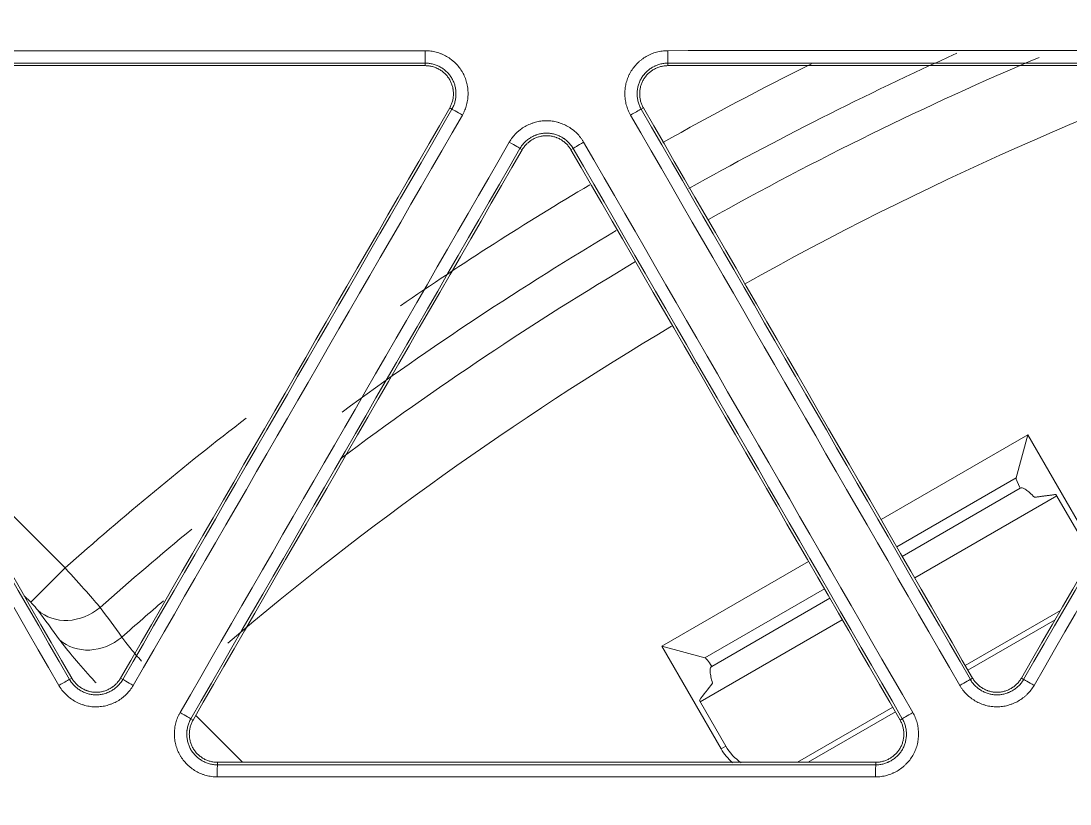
# Model space of a CAD drawing. Header units: inches. Extents: x 405346 to 489838, y -25612 to 14934.
# Drawn here: x 467153.85 to 467194.61, y 4412.36 to 4442.77 of the extents above; entities that cross this region are included whole.
import ezdxf

# ---------------------------------------------------------------- set-up
doc = ezdxf.new("R2010")
doc.units = ezdxf.units.IN
doc.header["$LTSCALE"] = 200
doc.header["$MEASUREMENT"] = 0
doc.layers.add('SS-EQ', color=2, linetype='Continuous', lineweight=20)

# ---------------------------------------------------------------- blocks, each defined once
blk = doc.blocks.new('4way무풍')
at = {"layer": 'SS-EQ'}
for p, q in [((-74.705, 119.607), (-74.704, 119.706)), ((-65.282, 119.706), (-65.283, 119.607)), ((-73.67, 117.915), (-73.757, 117.965)), ((-66.23, 117.965), (-66.317, 117.915)), ((-70.941, 116.34), (-71.027, 116.389)), ((-68.959, 116.389), (-69.046, 116.34)), ((-88.7, 100.098), (-93.934, 105.333)), ((-51.299, 105.266), (-56.999, 101.976)), ((-51.299, 105.266), (-51.748, 103.592)), ((-48.996, 101.278), (-51.299, 105.266)), ((-56.386, 100.914), (-51.748, 103.592)), ((-51.59, 103.194), (-56.174, 100.548)), ((-51.56, 103.204), (-51.59, 103.194)), ((-55.691, 99.711), (-50.171, 102.898)), ((-49.176, 101.174), (-50.202, 102.951)), ((-59.814, 100.35), (-65.514, 97.059)), ((-88.7, 100.098), (-90.035, 98.763)), ((-63.839, 96.611), (-59.201, 99.288)), ((-90.286, 99.014), (-90.035, 98.763)), ((-58.99, 98.922), (-63.574, 96.275)), ((-53.729, 96.312), (-50.028, 98.448)), ((-64.027, 94.898), (-58.506, 98.085)), ((-53.625, 96.132), (-50.235, 98.089)), ((-63.839, 96.611), (-65.514, 97.059)), ((-65.514, 97.059), (-63.211, 93.071)), ((-63.574, 96.275), (-63.598, 96.255)), ((-88.526, 95.767), (-88.44, 95.817)), ((-86.544, 95.817), (-86.457, 95.767)), ((-53.529, 95.767), (-53.443, 95.817)), ((-51.547, 95.817), (-51.461, 95.767)), ((-64.057, 94.951), (-63.032, 93.174)), ((-60.245, 92.55), (-56.544, 94.686)), ((-83.815, 94.241), (-83.729, 94.191)), ((-81.807, 92.549), (-83.626, 94.368)), ((-59.831, 92.55), (-56.441, 94.507)), ((-56.258, 94.191), (-56.172, 94.241)), ((-63.032, 93.174), (-63.211, 93.071)), ((-82.781, 92.55), (-82.781, 92.449)), ((-57.206, 92.449), (-57.206, 92.55))]:
    blk.add_line(p, q, dxfattribs=at)
for centre, radius, start, end in [((0, 0), 127.397, 108.60999, 119.28053), ((0, 0), 131.692, 114.23514, 119.3064), ((0, 0), 130.269, 112.98185, 119.27666), ((0, 0), 133.744, 116.51103, 119.31496), ((0, 0), 133.744, 120.71692, 124.45549), ((0, 0), 131.692, 120.72567, 126.28502), ((0, 0), 130.269, 120.7136, 126.77989), ((0, 0), 127.397, 120.75198, 130.29038), ((0, 0), 133.744, 127.62981, 131.54493), ((0, 0), 131.692, 129.50431, 131.54321), ((0, 0), 130.269, 130.65789, 131.59968), ((-61.356, 94.142), 2.142, 210, 228.7397), ((-61.356, 94.142), 1.934, 210, 236.2814)]:
    blk.add_arc(centre, radius, start, end, dxfattribs=at)
for centre, major_axis, ratio, start_param, end_param in [((-74.704, 120.18), (0, 0.474), 0.008619, 1.550638, 3.106668), ((-65.282, 120.18), (0, 0.474), 0.007398, 1.550027, 3.106645), ((-73.26, 117.678), (0.41, -0.237), 0.012793, 1.588108, 3.106683), ((-66.727, 117.678), (0.41, 0.237), 0.021319, 0.034915, 1.567417), ((-71.438, 116.626), (-0.41, 0.237), 0.012796, 3.176502, 4.7295), ((-68.549, 116.626), (0.41, 0.237), 0.021182, 1.567846, 3.106678), ((-51.27, 102.778), (-0.474, 0.821), 0.087489, 0.087266, 0.988573), ((-88.425, 99.794), (1.527, 1.123), 0.865122, 3.316248, 4.791302), ((-87.578, 98.643), (1.527, 1.123), 0.865103, 3.316237, 4.792142), ((-63.373, 95.789), (-0.474, 0.821), 0.087489, 5.294612, 6.195919), ((-88.936, 95.53), (0.41, 0.237), 0.018651, 0.034913, 1.574542), ((-86.047, 95.53), (0.41, -0.237), 0.006512, 1.588503, 3.106685), ((40.417, 23.33), (115.734, 66.806), 0.93705, 1.985951, 1.992333), ((-53.939, 95.53), (0.41, 0.237), 0.017707, 0.034912, 1.568822), ((-51.051, 95.53), (-0.41, 0.237), 0.010868, 4.726433, 6.248277), ((-84.225, 94.478), (-0.41, 0.237), 0.006571, 3.1765, 4.729863), ((-55.762, 94.477), (-0.41, -0.237), 0.017615, 4.710822, 6.248273), ((-82.781, 91.976), (0, 0.474), 0.011778, 0.034909, 1.556725), ((-57.206, 91.976), (0, 0.474), 0.007769, 0.034908, 1.555309)]:
    blk.add_ellipse(centre, major_axis=major_axis, ratio=ratio, start_param=start_param, end_param=end_param, dxfattribs=at)
for points, knots in [([(-346.359, 0), (-346.359, 27.812), (-346.359, 55.623), (-346.359, 97.341), (-346.359, 111.247), (-346.359, 139.059), (-346.359, 152.964), (-346.359, 180.776), (-346.359, 194.682), (-346.359, 222.494), (-346.359, 236.4), (-346.358, 257.259), (-346.358, 264.212), (-346.359, 272.903), (-346.359, 274.641), (-346.359, 277.248), (-346.359, 278.117), (-346.358, 279.856), (-346.358, 280.725), (-346.358, 282.028), (-346.358, 282.463), (-346.358, 283.332), (-346.359, 283.767), (-346.359, 284.419), (-346.359, 284.636), (-346.359, 285.07), (-346.358, 285.288), (-346.355, 285.722), (-346.353, 285.939), (-346.345, 286.374), (-346.34, 286.591), (-346.322, 287.243), (-346.305, 287.677), (-346.262, 288.546), (-346.235, 288.98), (-346.174, 289.848), (-346.138, 290.283), (-346.078, 290.934), (-346.057, 291.151), (-346.012, 291.584), (-345.894, 292.666), (-345.748, 293.74), (-345.479, 295.449), (-345.327, 296.299), (-344.817, 298.834), (-344.407, 300.504), (-343.687, 302.982), (-343.172, 304.624), (-342.294, 307.059), (-341.638, 308.662), (-341.119, 309.858), (-340.941, 310.255), (-340.713, 310.75), (-340.668, 310.849), (-340.576, 311.047), (-340.437, 311.342), (-339.919, 312.422), (-339.029, 314.158), (-338.177, 315.659), (-336.854, 317.88), (-335.912, 319.32), (-334.41, 321.417), (-333.378, 322.795), (-331.741, 324.8), (-330.589, 326.095), (-329.702, 327.05), (-329.403, 327.366), (-329.023, 327.757), (-328.947, 327.835), (-328.795, 327.991), (-328.566, 328.224), (-327.719, 329.07), (-326.303, 330.411), (-324.35, 332.11), (-322.332, 333.721), (-320.944, 334.737), (-319.535, 335.723), (-318.819, 336.202), (-317.367, 337.129), (-315.893, 338.027), (-314.376, 338.866), (-313.222, 339.472), (-312.835, 339.671), (-312.249, 339.962), (-312.054, 340.059), (-311.662, 340.249), (-309.896, 341.094), (-308.103, 341.848), (-305.68, 342.749), (-304.055, 343.315), (-302.408, 343.812), (-299.923, 344.505), (-298.245, 344.898), (-295.697, 345.381), (-294.842, 345.525), (-293.766, 345.682), (-293.551, 345.712), (-293.119, 345.77), (-292.903, 345.798), (-292.254, 345.879), (-291.821, 345.928), (-290.523, 346.062), (-289.657, 346.132), (-288.357, 346.21), (-287.924, 346.231), (-287.057, 346.265), (-286.624, 346.277), (-285.974, 346.288), (-285.757, 346.29), (-285.323, 346.293), (-285.107, 346.293), (-284.673, 346.294), (-284.456, 346.293), (-284.023, 346.293), (-283.806, 346.293), (-283.155, 346.292), (-282.722, 346.292), (-281.855, 346.292), (-281.421, 346.292), (-280.12, 346.293), (-279.253, 346.293), (-277.519, 346.294), (-276.652, 346.294), (-274.05, 346.294), (-272.316, 346.294), (-267.113, 346.293), (-263.645, 346.293), (-256.707, 346.293), (-253.239, 346.293), (-242.833, 346.293), (-235.896, 346.294), (-222.022, 346.294), (-215.084, 346.294), (-194.273, 346.294), (-180.398, 346.294), (-152.65, 346.294), (-138.775, 346.294), (-111.027, 346.294), (-97.152, 346.294), (-69.403, 346.294), (-55.529, 346.294), (-34.718, 346.294), (-27.78, 346.294), (-13.906, 346.294), (-6.969, 346.294), (-0.032, 346.294)], [0, 0, 0, 0, 0.125, 0.125, 0.1875, 0.1875, 0.25, 0.25, 0.3125, 0.3125, 0.375, 0.375, 0.40625, 0.40625, 0.414063, 0.414063, 0.417969, 0.417969, 0.421875, 0.421875, 0.423828, 0.423828, 0.425781, 0.425781, 0.426758, 0.426758, 0.427734, 0.427734, 0.428711, 0.428711, 0.429688, 0.429688, 0.431641, 0.431641, 0.433594, 0.433594, 0.435547, 0.435547, 0.436523, 0.436523, 0.4375, 0.441406, 0.441406, 0.445313, 0.445313, 0.453125, 0.453125, 0.457031, 0.460938, 0.464844, 0.464844, 0.466797, 0.466797, 0.467285, 0.467285, 0.467773, 0.46875, 0.472656, 0.476563, 0.476563, 0.484375, 0.484375, 0.488281, 0.492188, 0.496094, 0.496094, 0.498047, 0.498047, 0.498535, 0.498535, 0.499023, 0.5, 0.503906, 0.507813, 0.511719, 0.515625, 0.515625, 0.519531, 0.519531, 0.523438, 0.527344, 0.527344, 0.529297, 0.529297, 0.530273, 0.530273, 0.53125, 0.539063, 0.539063, 0.542969, 0.546875, 0.546875, 0.554688, 0.554688, 0.558594, 0.558594, 0.55957, 0.55957, 0.560547, 0.560547, 0.5625, 0.5625, 0.566406, 0.566406, 0.568359, 0.568359, 0.570313, 0.570313, 0.571289, 0.571289, 0.572266, 0.572266, 0.573242, 0.573242, 0.574219, 0.574219, 0.576172, 0.576172, 0.578125, 0.578125, 0.582031, 0.582031, 0.585938, 0.585938, 0.59375, 0.59375, 0.609375, 0.609375, 0.625, 0.625, 0.65625, 0.65625, 0.6875, 0.6875, 0.75, 0.75, 0.8125, 0.8125, 0.875, 0.875, 0.9375, 0.9375, 0.96875, 0.96875, 1, 1, 1, 1]), ([(-0.032, 345.099), (-6.961, 345.099), (-13.891, 345.099), (-27.749, 345.099), (-34.679, 345.098), (-55.467, 345.098), (-69.326, 345.098), (-97.044, 345.097), (-110.903, 345.097), (-138.621, 345.096), (-152.479, 345.095), (-180.197, 345.093), (-194.056, 345.092), (-214.845, 345.089), (-221.774, 345.088), (-235.633, 345.086), (-242.562, 345.085), (-256.421, 345.082), (-263.351, 345.08), (-272.012, 345.079), (-273.745, 345.079), (-276.343, 345.078), (-277.21, 345.078), (-278.942, 345.077), (-279.808, 345.077), (-281.107, 345.076), (-281.54, 345.076), (-282.407, 345.076), (-282.84, 345.076), (-283.706, 345.075), (-284.139, 345.075), (-284.789, 345.074), (-285.005, 345.073), (-285.438, 345.071), (-285.655, 345.069), (-286.304, 345.059), (-286.737, 345.048), (-287.602, 345.017), (-288.034, 344.996), (-289.33, 344.921), (-290.194, 344.852), (-291.488, 344.721), (-291.92, 344.673), (-292.566, 344.593), (-292.782, 344.565), (-293.212, 344.507), (-294.286, 344.357), (-295.351, 344.179), (-297.891, 343.698), (-299.563, 343.307), (-302.038, 342.614), (-303.678, 342.117), (-305.297, 341.55), (-307.709, 340.648), (-309.296, 339.975), (-311.056, 339.137), (-311.349, 338.996), (-311.641, 338.852), (-311.836, 338.756), (-311.933, 338.707), (-312.418, 338.463), (-312.803, 338.264), (-313.95, 337.656), (-314.704, 337.235), (-316.19, 336.364), (-316.921, 335.913), (-318.363, 334.982), (-319.073, 334.501), (-320.472, 333.511), (-321.848, 332.49), (-323.849, 330.871), (-325.784, 329.163), (-327.03, 327.964), (-327.795, 327.195), (-327.947, 327.04), (-328.25, 326.729), (-328.401, 326.572), (-328.849, 326.101), (-329.144, 325.784), (-330.019, 324.826), (-331.153, 323.527), (-332.763, 321.515), (-333.776, 320.132), (-334.759, 318.728), (-335.235, 318.015), (-336.157, 316.57), (-336.603, 315.837), (-337.465, 314.349), (-338.296, 312.841), (-339.065, 311.29), (-339.481, 310.406), (-339.527, 310.307), (-339.618, 310.11), (-339.754, 309.814), (-340.065, 309.122), (-340.322, 308.526), (-340.821, 307.33), (-341.451, 305.726), (-342.288, 303.29), (-342.776, 301.647), (-343.454, 299.168), (-343.836, 297.496), (-344.302, 294.959), (-344.439, 294.108), (-344.619, 292.825), (-344.701, 292.181), (-344.786, 291.427), (-344.82, 291.103), (-344.842, 290.887), (-344.852, 290.779), (-344.946, 289.806), (-345.01, 288.941), (-345.078, 287.644), (-345.096, 287.211), (-345.116, 286.563), (-345.122, 286.346), (-345.13, 285.914), (-345.133, 285.698), (-345.138, 285.265), (-345.139, 285.049), (-345.14, 284.616), (-345.14, 284.4), (-345.141, 283.751), (-345.141, 283.319), (-345.141, 282.67), (-345.141, 282.453), (-345.141, 282.021), (-345.141, 281.805), (-345.142, 281.156), (-345.142, 280.723), (-345.142, 279.426), (-345.143, 278.561), (-345.144, 276.83), (-345.144, 275.965), (-345.145, 273.37), (-345.145, 271.64), (-345.146, 262.989), (-345.147, 256.068), (-345.152, 235.306), (-345.154, 221.464), (-345.157, 193.781), (-345.158, 179.94), (-345.16, 152.257), (-345.161, 138.415), (-345.162, 110.732), (-345.163, 69.207), (-345.164, 27.683), (-345.164, 0)], [0, 0, 0, 0, 0.03125, 0.03125, 0.0625, 0.0625, 0.125, 0.125, 0.1875, 0.1875, 0.25, 0.25, 0.3125, 0.3125, 0.34375, 0.34375, 0.375, 0.375, 0.40625, 0.40625, 0.414063, 0.414063, 0.417969, 0.417969, 0.421875, 0.421875, 0.423828, 0.423828, 0.425781, 0.425781, 0.427734, 0.427734, 0.428711, 0.428711, 0.429688, 0.429688, 0.431641, 0.431641, 0.433594, 0.433594, 0.4375, 0.4375, 0.439453, 0.439453, 0.44043, 0.44043, 0.441406, 0.445313, 0.445313, 0.453125, 0.453125, 0.457031, 0.460938, 0.460938, 0.46875, 0.46875, 0.469727, 0.470215, 0.470215, 0.470703, 0.470703, 0.472656, 0.472656, 0.476563, 0.476563, 0.480469, 0.480469, 0.484375, 0.484375, 0.488281, 0.492188, 0.496094, 0.5, 0.5, 0.500977, 0.500977, 0.501953, 0.501953, 0.503906, 0.503906, 0.507813, 0.511719, 0.515625, 0.515625, 0.519531, 0.519531, 0.523438, 0.523438, 0.527344, 0.53125, 0.53125, 0.531738, 0.531738, 0.532227, 0.533203, 0.535156, 0.535156, 0.539063, 0.542969, 0.546875, 0.546875, 0.554688, 0.554688, 0.558594, 0.558594, 0.560547, 0.561523, 0.562012, 0.562012, 0.5625, 0.5625, 0.566406, 0.566406, 0.568359, 0.568359, 0.569336, 0.569336, 0.570313, 0.570313, 0.571289, 0.571289, 0.572266, 0.572266, 0.574219, 0.574219, 0.575195, 0.575195, 0.576172, 0.576172, 0.578125, 0.578125, 0.582031, 0.582031, 0.585938, 0.585938, 0.59375, 0.59375, 0.625, 0.625, 0.6875, 0.6875, 0.75, 0.75, 0.8125, 0.8125, 0.875, 1, 1, 1, 1]), ([(-74.708, 120.189), (-74.635, 120.189), (-74.562, 120.184), (-74.419, 120.165), (-74.348, 120.15), (-74.243, 120.122), (-74.208, 120.111), (-74.156, 120.093), (-74.139, 120.087), (-74.104, 120.074), (-74.088, 120.067), (-74.003, 120.032), (-73.874, 119.968), (-73.753, 119.887), (-73.68, 119.832), (-73.666, 119.821), (-73.637, 119.797), (-73.595, 119.762), (-73.555, 119.725), (-73.478, 119.648), (-73.43, 119.594), (-73.364, 119.508), (-73.343, 119.479), (-73.302, 119.418), (-73.282, 119.387), (-73.228, 119.292), (-73.164, 119.162), (-73.118, 119.024), (-73.094, 118.936), (-73.09, 118.919), (-73.082, 118.883), (-73.078, 118.865), (-73.068, 118.811), (-73.062, 118.775), (-73.048, 118.667), (-73.043, 118.595), (-73.043, 118.486), (-73.045, 118.432), (-73.049, 118.377), (-73.053, 118.341), (-73.055, 118.322), (-73.066, 118.232), (-73.094, 118.089), (-73.14, 117.952), (-73.181, 117.851), (-73.196, 117.817), (-73.228, 117.751), (-73.246, 117.719), (-73.264, 117.687)], [0, 0, 0, 0, 0.0625, 0.0625, 0.125, 0.125, 0.15625, 0.15625, 0.171875, 0.171875, 0.1875, 0.1875, 0.25, 0.3125, 0.3125, 0.328125, 0.328125, 0.34375, 0.375, 0.375, 0.4375, 0.4375, 0.46875, 0.46875, 0.5, 0.5, 0.5625, 0.625, 0.625, 0.640625, 0.640625, 0.65625, 0.65625, 0.6875, 0.6875, 0.75, 0.75, 0.78125, 0.796875, 0.796875, 0.8125, 0.8125, 0.875, 0.9375, 0.9375, 0.96875, 0.96875, 1, 1, 1, 1]), ([(-66.73, 117.687), (-66.767, 117.751), (-66.799, 117.816), (-66.854, 117.95), (-66.877, 118.019), (-66.905, 118.124), (-66.913, 118.16), (-66.924, 118.214), (-66.927, 118.232), (-66.933, 118.268), (-66.935, 118.286), (-66.947, 118.376), (-66.956, 118.521), (-66.947, 118.666), (-66.935, 118.757), (-66.933, 118.775), (-66.927, 118.811), (-66.924, 118.829), (-66.913, 118.883), (-66.905, 118.918), (-66.877, 119.023), (-66.854, 119.092), (-66.813, 119.192), (-66.798, 119.225), (-66.766, 119.291), (-66.749, 119.323), (-66.694, 119.418), (-66.613, 119.539), (-66.517, 119.647), (-66.452, 119.712), (-66.439, 119.724), (-66.412, 119.749), (-66.399, 119.761), (-66.357, 119.798), (-66.329, 119.821), (-66.243, 119.887), (-66.182, 119.927), (-66.088, 119.981), (-66.04, 120.007), (-65.991, 120.031), (-65.957, 120.046), (-65.94, 120.053), (-65.856, 120.088), (-65.719, 120.136), (-65.577, 120.165), (-65.469, 120.179), (-65.433, 120.183), (-65.359, 120.188), (-65.323, 120.189), (-65.286, 120.189)], [0, 0, 0, 0, 0.0625, 0.0625, 0.125, 0.125, 0.15625, 0.15625, 0.171875, 0.171875, 0.1875, 0.1875, 0.25, 0.3125, 0.3125, 0.328125, 0.328125, 0.34375, 0.34375, 0.375, 0.375, 0.4375, 0.4375, 0.46875, 0.46875, 0.5, 0.5, 0.5625, 0.625, 0.625, 0.640625, 0.640625, 0.65625, 0.65625, 0.6875, 0.6875, 0.75, 0.75, 0.78125, 0.796875, 0.796875, 0.8125, 0.8125, 0.875, 0.9375, 0.9375, 0.96875, 0.96875, 1, 1, 1, 1]), ([(-74.705, 119.607), (-74.656, 119.607), (-74.608, 119.603), (-74.514, 119.59), (-74.421, 119.571), (-74.331, 119.54), (-74.275, 119.517), (-74.264, 119.512), (-74.242, 119.502), (-74.21, 119.487), (-74.178, 119.47), (-74.117, 119.434), (-74.077, 119.408), (-74.02, 119.364), (-74.002, 119.349), (-73.966, 119.318), (-73.948, 119.301), (-73.897, 119.251), (-73.834, 119.18), (-73.781, 119.101), (-73.745, 119.039), (-73.733, 119.017), (-73.712, 118.974), (-73.703, 118.952), (-73.676, 118.886), (-73.661, 118.841), (-73.643, 118.773), (-73.635, 118.738), (-73.629, 118.702), (-73.625, 118.679), (-73.623, 118.667), (-73.616, 118.607), (-73.61, 118.512), (-73.616, 118.417), (-73.625, 118.346), (-73.628, 118.322), (-73.637, 118.275), (-73.643, 118.252), (-73.661, 118.183), (-73.676, 118.138), (-73.712, 118.05), (-73.733, 118.007), (-73.757, 117.965)], [0, 0, 0, 0, 0.0625, 0.0625, 0.125, 0.1875, 0.1875, 0.203125, 0.203125, 0.21875, 0.25, 0.25, 0.3125, 0.3125, 0.34375, 0.34375, 0.375, 0.375, 0.4375, 0.5, 0.5, 0.53125, 0.53125, 0.5625, 0.5625, 0.625, 0.625, 0.65625, 0.671875, 0.671875, 0.6875, 0.6875, 0.75, 0.8125, 0.8125, 0.84375, 0.84375, 0.875, 0.875, 0.9375, 0.9375, 1, 1, 1, 1]), ([(-73.67, 117.915), (-73.668, 117.918), (-73.667, 117.921), (-73.663, 117.926), (-73.659, 117.935), (-73.654, 117.944), (-73.645, 117.961), (-73.639, 117.973), (-73.621, 118.008), (-73.611, 118.032), (-73.581, 118.104), (-73.549, 118.203), (-73.529, 118.305), (-73.521, 118.37), (-73.519, 118.383), (-73.517, 118.409), (-73.516, 118.422), (-73.513, 118.461), (-73.513, 118.487), (-73.513, 118.565), (-73.516, 118.616), (-73.526, 118.694), (-73.53, 118.719), (-73.54, 118.771), (-73.546, 118.796), (-73.566, 118.872), (-73.582, 118.921), (-73.621, 119.017), (-73.644, 119.064), (-73.683, 119.132), (-73.697, 119.154), (-73.726, 119.198), (-73.742, 119.219), (-73.789, 119.28), (-73.824, 119.319), (-73.879, 119.373), (-73.908, 119.4), (-73.938, 119.425), (-73.958, 119.442), (-73.968, 119.45), (-74.02, 119.49), (-74.107, 119.547), (-74.2, 119.593), (-74.272, 119.623), (-74.297, 119.633), (-74.346, 119.65), (-74.371, 119.658), (-74.446, 119.678), (-74.497, 119.688), (-74.574, 119.699), (-74.613, 119.703), (-74.659, 119.705), (-74.682, 119.706), (-74.691, 119.706), (-74.698, 119.706), (-74.701, 119.706), (-74.704, 119.706)], [0, 0, 0, 0, 0.003906, 0.003906, 0.007812, 0.015625, 0.015625, 0.03125, 0.03125, 0.0625, 0.0625, 0.125, 0.1875, 0.1875, 0.203125, 0.203125, 0.21875, 0.21875, 0.25, 0.25, 0.3125, 0.3125, 0.34375, 0.34375, 0.375, 0.375, 0.4375, 0.4375, 0.5, 0.5, 0.53125, 0.53125, 0.5625, 0.5625, 0.625, 0.625, 0.65625, 0.671875, 0.671875, 0.6875, 0.6875, 0.75, 0.8125, 0.8125, 0.84375, 0.84375, 0.875, 0.875, 0.9375, 0.9375, 0.96875, 0.984375, 0.992188, 0.996094, 0.996094, 1, 1, 1, 1]), ([(-65.282, 119.706), (-65.286, 119.706), (-65.289, 119.706), (-65.296, 119.706), (-65.305, 119.706), (-65.315, 119.706), (-65.335, 119.705), (-65.348, 119.704), (-65.387, 119.701), (-65.413, 119.699), (-65.491, 119.688), (-65.592, 119.667), (-65.69, 119.633), (-65.751, 119.608), (-65.763, 119.603), (-65.787, 119.592), (-65.822, 119.575), (-65.856, 119.556), (-65.924, 119.517), (-65.967, 119.489), (-66.029, 119.441), (-66.049, 119.425), (-66.089, 119.391), (-66.108, 119.373), (-66.164, 119.318), (-66.198, 119.279), (-66.262, 119.197), (-66.291, 119.154), (-66.33, 119.086), (-66.342, 119.063), (-66.365, 119.016), (-66.376, 118.992), (-66.405, 118.92), (-66.421, 118.871), (-66.441, 118.796), (-66.45, 118.758), (-66.457, 118.719), (-66.461, 118.693), (-66.463, 118.68), (-66.471, 118.615), (-66.478, 118.512), (-66.471, 118.408), (-66.461, 118.331), (-66.457, 118.305), (-66.447, 118.253), (-66.441, 118.228), (-66.421, 118.152), (-66.405, 118.103), (-66.376, 118.031), (-66.36, 117.996), (-66.339, 117.955), (-66.328, 117.935), (-66.323, 117.926), (-66.32, 117.921), (-66.318, 117.918), (-66.317, 117.915)], [0, 0, 0, 0, 0.003906, 0.003906, 0.007813, 0.015625, 0.015625, 0.03125, 0.03125, 0.0625, 0.0625, 0.125, 0.1875, 0.1875, 0.203125, 0.203125, 0.21875, 0.25, 0.25, 0.3125, 0.3125, 0.34375, 0.34375, 0.375, 0.375, 0.4375, 0.4375, 0.5, 0.5, 0.53125, 0.53125, 0.5625, 0.5625, 0.625, 0.625, 0.65625, 0.671875, 0.671875, 0.6875, 0.6875, 0.75, 0.8125, 0.8125, 0.84375, 0.84375, 0.875, 0.875, 0.9375, 0.9375, 0.96875, 0.984375, 0.992188, 0.996094, 0.996094, 1, 1, 1, 1]), ([(-66.23, 117.965), (-66.254, 118.007), (-66.276, 118.05), (-66.312, 118.138), (-66.341, 118.229), (-66.36, 118.322), (-66.369, 118.393), (-66.371, 118.417), (-66.374, 118.465), (-66.375, 118.489), (-66.375, 118.56), (-66.372, 118.608), (-66.363, 118.679), (-66.359, 118.702), (-66.35, 118.749), (-66.344, 118.773), (-66.326, 118.842), (-66.296, 118.932), (-66.254, 119.018), (-66.218, 119.08), (-66.206, 119.101), (-66.179, 119.14), (-66.165, 119.16), (-66.121, 119.216), (-66.09, 119.251), (-66.039, 119.301), (-66.013, 119.326), (-65.985, 119.349), (-65.967, 119.364), (-65.957, 119.371), (-65.909, 119.408), (-65.83, 119.461), (-65.745, 119.503), (-65.679, 119.531), (-65.656, 119.539), (-65.611, 119.555), (-65.588, 119.562), (-65.519, 119.581), (-65.472, 119.59), (-65.378, 119.603), (-65.331, 119.607), (-65.283, 119.607)], [0, 0, 0, 0, 0.0625, 0.0625, 0.125, 0.1875, 0.1875, 0.21875, 0.21875, 0.25, 0.25, 0.3125, 0.3125, 0.34375, 0.34375, 0.375, 0.375, 0.4375, 0.5, 0.5, 0.53125, 0.53125, 0.5625, 0.5625, 0.625, 0.625, 0.65625, 0.671875, 0.671875, 0.6875, 0.6875, 0.75, 0.8125, 0.8125, 0.84375, 0.84375, 0.875, 0.875, 0.9375, 0.9375, 1, 1, 1, 1]), ([(-71.442, 116.635), (-71.405, 116.699), (-71.364, 116.759), (-71.276, 116.874), (-71.228, 116.928), (-71.151, 117.005), (-71.124, 117.03), (-71.082, 117.066), (-71.068, 117.078), (-71.04, 117.101), (-71.026, 117.112), (-70.953, 117.167), (-70.833, 117.247), (-70.703, 117.312), (-70.618, 117.347), (-70.601, 117.354), (-70.567, 117.367), (-70.55, 117.373), (-70.498, 117.391), (-70.463, 117.402), (-70.358, 117.43), (-70.287, 117.445), (-70.18, 117.459), (-70.144, 117.463), (-70.071, 117.468), (-70.034, 117.469), (-69.924, 117.469), (-69.78, 117.459), (-69.638, 117.43), (-69.55, 117.407), (-69.532, 117.401), (-69.497, 117.391), (-69.48, 117.385), (-69.428, 117.367), (-69.394, 117.354), (-69.293, 117.312), (-69.228, 117.28), (-69.134, 117.226), (-69.088, 117.197), (-69.043, 117.166), (-69.013, 117.145), (-68.998, 117.134), (-68.925, 117.078), (-68.816, 116.983), (-68.72, 116.875), (-68.653, 116.789), (-68.632, 116.759), (-68.591, 116.698), (-68.571, 116.667), (-68.553, 116.635)], [0, 0, 0, 0, 0.0625, 0.0625, 0.125, 0.125, 0.15625, 0.15625, 0.171875, 0.171875, 0.1875, 0.1875, 0.25, 0.3125, 0.3125, 0.328125, 0.328125, 0.34375, 0.34375, 0.375, 0.375, 0.4375, 0.4375, 0.46875, 0.46875, 0.5, 0.5, 0.5625, 0.625, 0.625, 0.640625, 0.640625, 0.65625, 0.65625, 0.6875, 0.6875, 0.75, 0.75, 0.78125, 0.796875, 0.796875, 0.8125, 0.8125, 0.875, 0.9375, 0.9375, 0.96875, 0.96875, 1, 1, 1, 1]), ([(-68.959, 116.389), (-68.961, 116.392), (-68.963, 116.395), (-68.966, 116.401), (-68.971, 116.409), (-68.976, 116.418), (-68.987, 116.434), (-68.994, 116.445), (-69.016, 116.478), (-69.031, 116.499), (-69.079, 116.561), (-69.148, 116.638), (-69.226, 116.706), (-69.278, 116.746), (-69.289, 116.753), (-69.31, 116.769), (-69.343, 116.791), (-69.376, 116.811), (-69.443, 116.85), (-69.49, 116.873), (-69.562, 116.903), (-69.586, 116.913), (-69.635, 116.93), (-69.66, 116.937), (-69.736, 116.958), (-69.787, 116.969), (-69.889, 116.983), (-69.941, 116.986), (-70.02, 116.986), (-70.046, 116.985), (-70.098, 116.982), (-70.124, 116.979), (-70.201, 116.968), (-70.252, 116.958), (-70.327, 116.937), (-70.364, 116.926), (-70.401, 116.913), (-70.425, 116.903), (-70.438, 116.898), (-70.498, 116.873), (-70.591, 116.827), (-70.677, 116.77), (-70.74, 116.722), (-70.76, 116.706), (-70.8, 116.671), (-70.819, 116.653), (-70.874, 116.599), (-70.909, 116.56), (-70.956, 116.498), (-70.979, 116.467), (-71.004, 116.429), (-71.016, 116.409), (-71.021, 116.401), (-71.024, 116.395), (-71.026, 116.392), (-71.027, 116.389)], [0, 0, 0, 0, 0.003906, 0.003906, 0.007812, 0.015625, 0.015625, 0.03125, 0.03125, 0.0625, 0.0625, 0.125, 0.1875, 0.1875, 0.203125, 0.203125, 0.21875, 0.25, 0.25, 0.3125, 0.3125, 0.34375, 0.34375, 0.375, 0.375, 0.4375, 0.4375, 0.5, 0.5, 0.53125, 0.53125, 0.5625, 0.5625, 0.625, 0.625, 0.65625, 0.671875, 0.671875, 0.6875, 0.6875, 0.75, 0.8125, 0.8125, 0.84375, 0.84375, 0.875, 0.875, 0.9375, 0.9375, 0.96875, 0.984375, 0.992188, 0.996094, 0.996094, 1, 1, 1, 1]), ([(-70.941, 116.34), (-70.917, 116.381), (-70.89, 116.421), (-70.832, 116.497), (-70.769, 116.568), (-70.697, 116.63), (-70.649, 116.666), (-70.639, 116.674), (-70.62, 116.687), (-70.59, 116.708), (-70.56, 116.727), (-70.498, 116.762), (-70.455, 116.783), (-70.389, 116.811), (-70.367, 116.819), (-70.322, 116.835), (-70.299, 116.842), (-70.229, 116.861), (-70.136, 116.88), (-70.041, 116.887), (-69.969, 116.887), (-69.945, 116.886), (-69.897, 116.883), (-69.874, 116.88), (-69.803, 116.87), (-69.757, 116.861), (-69.688, 116.842), (-69.654, 116.831), (-69.62, 116.819), (-69.598, 116.811), (-69.587, 116.806), (-69.531, 116.783), (-69.446, 116.74), (-69.367, 116.688), (-69.31, 116.644), (-69.291, 116.629), (-69.255, 116.598), (-69.237, 116.582), (-69.186, 116.531), (-69.155, 116.496), (-69.097, 116.421), (-69.07, 116.381), (-69.046, 116.34)], [0, 0, 0, 0, 0.0625, 0.0625, 0.125, 0.1875, 0.1875, 0.203125, 0.203125, 0.21875, 0.25, 0.25, 0.3125, 0.3125, 0.34375, 0.34375, 0.375, 0.375, 0.4375, 0.5, 0.5, 0.53125, 0.53125, 0.5625, 0.5625, 0.625, 0.625, 0.65625, 0.671875, 0.671875, 0.6875, 0.6875, 0.75, 0.8125, 0.8125, 0.84375, 0.84375, 0.875, 0.875, 0.9375, 0.9375, 1, 1, 1, 1]), ([(-51.56, 103.204), (-51.538, 103.212), (-51.51, 103.21), (-51.444, 103.187), (-51.367, 103.145), (-51.27, 103.066), (-51.162, 102.968), (-51.103, 102.91), (-51.039, 102.842)], [0, 0, 0, 0, 0.25, 0.25, 0.5, 0.75, 0.75, 1, 1, 1, 1]), ([(-87.336, 98.565), (-87.464, 98.715), (-87.651, 98.928), (-88.119, 99.456), (-88.409, 99.778), (-88.7, 100.098)], [0, 0, 0, 0, 0.475983, 0.475983, 1, 1, 1, 1]), ([(-90.035, 98.763), (-89.974, 98.702), (-89.914, 98.639), (-89.82, 98.534), (-89.783, 98.491), (-89.76, 98.459)], [0, 0, 0, 0, 0.524017, 0.524017, 1, 1, 1, 1]), ([(-85.731, 96.482), (-85.881, 96.646), (-86.017, 96.802), (-86.281, 97.123), (-86.401, 97.282), (-86.489, 97.415)], [0, 0, 0, 0, 0.447525, 0.447525, 1, 1, 1, 1]), ([(-88.914, 97.308), (-88.766, 97.106), (-88.571, 96.863), (-88.129, 96.34), (-87.888, 96.067), (-87.582, 95.729), (-87.537, 95.68), (-87.493, 95.632)], [0, 0, 0, 0, 0.488858, 0.488858, 0.927458, 0.927458, 1, 1, 1, 1]), ([(-63.545, 95.622), (-63.571, 95.712), (-63.592, 95.792), (-63.623, 95.934), (-63.643, 96.058), (-63.641, 96.145), (-63.628, 96.214), (-63.615, 96.239), (-63.598, 96.255)], [0, 0, 0, 0, 0.25, 0.25, 0.5, 0.75, 0.75, 1, 1, 1, 1]), ([(-86.544, 95.817), (-86.568, 95.775), (-86.595, 95.735), (-86.654, 95.659), (-86.717, 95.589), (-86.789, 95.526), (-86.836, 95.49), (-86.846, 95.483), (-86.866, 95.469), (-86.895, 95.448), (-86.926, 95.429), (-86.988, 95.394), (-87.03, 95.373), (-87.096, 95.345), (-87.118, 95.337), (-87.164, 95.321), (-87.187, 95.314), (-87.256, 95.295), (-87.349, 95.276), (-87.444, 95.269), (-87.516, 95.269), (-87.54, 95.27), (-87.588, 95.274), (-87.612, 95.276), (-87.682, 95.286), (-87.729, 95.295), (-87.797, 95.314), (-87.831, 95.325), (-87.865, 95.337), (-87.888, 95.346), (-87.899, 95.35), (-87.954, 95.373), (-88.04, 95.416), (-88.119, 95.468), (-88.176, 95.512), (-88.194, 95.527), (-88.231, 95.558), (-88.248, 95.575), (-88.299, 95.625), (-88.331, 95.66), (-88.389, 95.735), (-88.416, 95.775), (-88.44, 95.817)], [0, 0, 0, 0, 0.0625, 0.0625, 0.125, 0.1875, 0.1875, 0.203125, 0.203125, 0.21875, 0.25, 0.25, 0.3125, 0.3125, 0.34375, 0.34375, 0.375, 0.375, 0.4375, 0.5, 0.5, 0.53125, 0.53125, 0.5625, 0.5625, 0.625, 0.625, 0.65625, 0.671875, 0.671875, 0.6875, 0.6875, 0.75, 0.8125, 0.8125, 0.84375, 0.84375, 0.875, 0.875, 0.9375, 0.9375, 1, 1, 1, 1]), ([(-51.547, 95.817), (-51.571, 95.775), (-51.598, 95.735), (-51.657, 95.659), (-51.72, 95.589), (-51.792, 95.526), (-51.84, 95.49), (-51.849, 95.483), (-51.869, 95.469), (-51.899, 95.448), (-51.929, 95.429), (-51.991, 95.394), (-52.033, 95.373), (-52.099, 95.345), (-52.122, 95.337), (-52.167, 95.321), (-52.19, 95.314), (-52.259, 95.295), (-52.352, 95.276), (-52.447, 95.269), (-52.519, 95.269), (-52.543, 95.27), (-52.591, 95.274), (-52.615, 95.276), (-52.685, 95.286), (-52.732, 95.295), (-52.801, 95.314), (-52.835, 95.325), (-52.868, 95.337), (-52.891, 95.346), (-52.902, 95.35), (-52.957, 95.373), (-53.043, 95.416), (-53.122, 95.468), (-53.179, 95.512), (-53.198, 95.527), (-53.234, 95.558), (-53.252, 95.575), (-53.302, 95.625), (-53.334, 95.66), (-53.392, 95.735), (-53.419, 95.775), (-53.443, 95.817)], [0, 0, 0, 0, 0.0625, 0.0625, 0.125, 0.1875, 0.1875, 0.203125, 0.203125, 0.21875, 0.25, 0.25, 0.3125, 0.3125, 0.34375, 0.34375, 0.375, 0.375, 0.4375, 0.5, 0.5, 0.53125, 0.53125, 0.5625, 0.5625, 0.625, 0.625, 0.65625, 0.671875, 0.671875, 0.6875, 0.6875, 0.75, 0.8125, 0.8125, 0.84375, 0.84375, 0.875, 0.875, 0.9375, 0.9375, 1, 1, 1, 1]), ([(-86.053, 95.537), (-86.09, 95.473), (-86.13, 95.413), (-86.219, 95.298), (-86.267, 95.244), (-86.344, 95.167), (-86.371, 95.142), (-86.412, 95.106), (-86.426, 95.094), (-86.455, 95.071), (-86.469, 95.06), (-86.541, 95.004), (-86.662, 94.924), (-86.792, 94.86), (-86.877, 94.824), (-86.894, 94.818), (-86.928, 94.805), (-86.945, 94.798), (-86.997, 94.781), (-87.032, 94.77), (-87.136, 94.741), (-87.207, 94.727), (-87.315, 94.712), (-87.351, 94.709), (-87.424, 94.704), (-87.461, 94.703), (-87.57, 94.702), (-87.715, 94.712), (-87.857, 94.741), (-87.945, 94.765), (-87.963, 94.77), (-87.998, 94.781), (-88.015, 94.787), (-88.067, 94.804), (-88.101, 94.817), (-88.202, 94.859), (-88.267, 94.891), (-88.361, 94.946), (-88.407, 94.975), (-88.452, 95.006), (-88.482, 95.027), (-88.497, 95.038), (-88.57, 95.093), (-88.679, 95.188), (-88.775, 95.297), (-88.842, 95.383), (-88.863, 95.413), (-88.904, 95.473), (-88.924, 95.505), (-88.942, 95.536)], [0, 0, 0, 0, 0.0625, 0.0625, 0.125, 0.125, 0.15625, 0.15625, 0.171875, 0.171875, 0.1875, 0.1875, 0.25, 0.3125, 0.3125, 0.328125, 0.328125, 0.34375, 0.34375, 0.375, 0.375, 0.4375, 0.4375, 0.46875, 0.46875, 0.5, 0.5, 0.5625, 0.625, 0.625, 0.640625, 0.640625, 0.65625, 0.65625, 0.6875, 0.6875, 0.75, 0.75, 0.78125, 0.796875, 0.796875, 0.8125, 0.8125, 0.875, 0.9375, 0.9375, 0.96875, 0.96875, 1, 1, 1, 1]), ([(-88.526, 95.767), (-88.524, 95.764), (-88.523, 95.761), (-88.519, 95.755), (-88.514, 95.747), (-88.509, 95.738), (-88.499, 95.722), (-88.492, 95.711), (-88.47, 95.678), (-88.454, 95.657), (-88.406, 95.595), (-88.338, 95.518), (-88.259, 95.45), (-88.207, 95.41), (-88.196, 95.402), (-88.175, 95.387), (-88.143, 95.365), (-88.11, 95.344), (-88.042, 95.305), (-87.996, 95.282), (-87.924, 95.252), (-87.899, 95.243), (-87.85, 95.226), (-87.825, 95.218), (-87.749, 95.197), (-87.698, 95.187), (-87.596, 95.173), (-87.544, 95.169), (-87.466, 95.169), (-87.439, 95.17), (-87.387, 95.174), (-87.361, 95.176), (-87.284, 95.187), (-87.233, 95.197), (-87.158, 95.218), (-87.121, 95.229), (-87.084, 95.243), (-87.06, 95.252), (-87.047, 95.257), (-86.987, 95.282), (-86.894, 95.329), (-86.807, 95.386), (-86.745, 95.433), (-86.725, 95.45), (-86.685, 95.484), (-86.666, 95.502), (-86.611, 95.557), (-86.576, 95.596), (-86.529, 95.657), (-86.506, 95.689), (-86.481, 95.727), (-86.469, 95.747), (-86.464, 95.755), (-86.461, 95.761), (-86.459, 95.764), (-86.457, 95.767)], [0, 0, 0, 0, 0.003906, 0.003906, 0.007813, 0.015625, 0.015625, 0.03125, 0.03125, 0.0625, 0.0625, 0.125, 0.1875, 0.1875, 0.203125, 0.203125, 0.21875, 0.25, 0.25, 0.3125, 0.3125, 0.34375, 0.34375, 0.375, 0.375, 0.4375, 0.4375, 0.5, 0.5, 0.53125, 0.53125, 0.5625, 0.5625, 0.625, 0.625, 0.65625, 0.671875, 0.671875, 0.6875, 0.6875, 0.75, 0.8125, 0.8125, 0.84375, 0.84375, 0.875, 0.875, 0.9375, 0.9375, 0.96875, 0.984375, 0.992188, 0.996094, 0.996094, 1, 1, 1, 1]), ([(-51.054, 95.537), (-51.091, 95.474), (-51.131, 95.413), (-51.22, 95.299), (-51.268, 95.245), (-51.345, 95.168), (-51.372, 95.143), (-51.413, 95.107), (-51.427, 95.095), (-51.455, 95.072), (-51.47, 95.061), (-51.542, 95.005), (-51.663, 94.925), (-51.793, 94.861), (-51.877, 94.825), (-51.894, 94.818), (-51.929, 94.805), (-51.946, 94.799), (-51.998, 94.782), (-52.032, 94.771), (-52.137, 94.742), (-52.208, 94.728), (-52.316, 94.713), (-52.352, 94.71), (-52.425, 94.705), (-52.462, 94.703), (-52.571, 94.703), (-52.716, 94.713), (-52.858, 94.742), (-52.946, 94.766), (-52.963, 94.771), (-52.998, 94.782), (-53.016, 94.788), (-53.068, 94.805), (-53.102, 94.818), (-53.202, 94.86), (-53.267, 94.892), (-53.361, 94.947), (-53.408, 94.975), (-53.453, 95.006), (-53.483, 95.028), (-53.498, 95.039), (-53.57, 95.094), (-53.68, 95.189), (-53.776, 95.298), (-53.843, 95.384), (-53.864, 95.413), (-53.905, 95.474), (-53.924, 95.506), (-53.943, 95.537)], [0, 0, 0, 0, 0.0625, 0.0625, 0.125, 0.125, 0.15625, 0.15625, 0.171875, 0.171875, 0.1875, 0.1875, 0.25, 0.3125, 0.3125, 0.328125, 0.328125, 0.34375, 0.34375, 0.375, 0.375, 0.4375, 0.4375, 0.46875, 0.46875, 0.5, 0.5, 0.5625, 0.625, 0.625, 0.640625, 0.640625, 0.65625, 0.65625, 0.6875, 0.6875, 0.75, 0.75, 0.78125, 0.796875, 0.796875, 0.8125, 0.8125, 0.875, 0.9375, 0.9375, 0.96875, 0.96875, 1, 1, 1, 1]), ([(-53.529, 95.767), (-53.528, 95.764), (-53.526, 95.761), (-53.523, 95.755), (-53.518, 95.747), (-53.513, 95.738), (-53.502, 95.722), (-53.495, 95.711), (-53.473, 95.678), (-53.458, 95.657), (-53.41, 95.595), (-53.341, 95.518), (-53.262, 95.45), (-53.21, 95.41), (-53.2, 95.402), (-53.178, 95.387), (-53.146, 95.365), (-53.113, 95.344), (-53.045, 95.305), (-52.999, 95.282), (-52.927, 95.252), (-52.903, 95.243), (-52.853, 95.226), (-52.828, 95.218), (-52.753, 95.197), (-52.702, 95.187), (-52.599, 95.173), (-52.547, 95.169), (-52.469, 95.169), (-52.442, 95.17), (-52.39, 95.174), (-52.364, 95.176), (-52.287, 95.187), (-52.237, 95.197), (-52.162, 95.218), (-52.124, 95.229), (-52.087, 95.243), (-52.063, 95.252), (-52.051, 95.257), (-51.99, 95.282), (-51.897, 95.329), (-51.811, 95.386), (-51.748, 95.433), (-51.728, 95.45), (-51.688, 95.484), (-51.669, 95.502), (-51.614, 95.557), (-51.58, 95.596), (-51.532, 95.657), (-51.509, 95.689), (-51.484, 95.727), (-51.472, 95.747), (-51.467, 95.755), (-51.464, 95.761), (-51.462, 95.764), (-51.461, 95.767)], [0, 0, 0, 0, 0.003906, 0.003906, 0.007813, 0.015625, 0.015625, 0.03125, 0.03125, 0.0625, 0.0625, 0.125, 0.1875, 0.1875, 0.203125, 0.203125, 0.21875, 0.25, 0.25, 0.3125, 0.3125, 0.34375, 0.34375, 0.375, 0.375, 0.4375, 0.4375, 0.5, 0.5, 0.53125, 0.53125, 0.5625, 0.5625, 0.625, 0.625, 0.65625, 0.671875, 0.671875, 0.6875, 0.6875, 0.75, 0.8125, 0.8125, 0.84375, 0.84375, 0.875, 0.875, 0.9375, 0.9375, 0.96875, 0.984375, 0.992187, 0.996094, 0.996094, 1, 1, 1, 1]), ([(-82.786, 91.983), (-82.86, 91.983), (-82.932, 91.988), (-83.076, 92.007), (-83.147, 92.021), (-83.252, 92.05), (-83.287, 92.061), (-83.339, 92.078), (-83.356, 92.085), (-83.39, 92.098), (-83.407, 92.104), (-83.491, 92.139), (-83.621, 92.204), (-83.742, 92.284), (-83.815, 92.34), (-83.829, 92.351), (-83.857, 92.374), (-83.899, 92.41), (-83.939, 92.447), (-84.016, 92.523), (-84.064, 92.577), (-84.131, 92.663), (-84.152, 92.693), (-84.193, 92.753), (-84.212, 92.785), (-84.267, 92.879), (-84.331, 93.01), (-84.377, 93.147), (-84.4, 93.235), (-84.405, 93.253), (-84.413, 93.289), (-84.417, 93.307), (-84.427, 93.361), (-84.433, 93.397), (-84.447, 93.505), (-84.451, 93.577), (-84.452, 93.686), (-84.45, 93.74), (-84.445, 93.795), (-84.442, 93.831), (-84.44, 93.849), (-84.428, 93.94), (-84.4, 94.083), (-84.355, 94.22), (-84.313, 94.321), (-84.299, 94.354), (-84.266, 94.42), (-84.249, 94.453), (-84.231, 94.484)], [0, 0, 0, 0, 0.0625, 0.0625, 0.125, 0.125, 0.15625, 0.15625, 0.171875, 0.171875, 0.1875, 0.1875, 0.25, 0.3125, 0.3125, 0.328125, 0.328125, 0.34375, 0.375, 0.375, 0.4375, 0.4375, 0.46875, 0.46875, 0.5, 0.5, 0.5625, 0.625, 0.625, 0.640625, 0.640625, 0.65625, 0.65625, 0.6875, 0.6875, 0.75, 0.75, 0.78125, 0.796875, 0.796875, 0.8125, 0.8125, 0.875, 0.9375, 0.9375, 0.96875, 0.96875, 1, 1, 1, 1]), ([(-83.815, 94.241), (-83.816, 94.238), (-83.818, 94.235), (-83.821, 94.229), (-83.826, 94.221), (-83.831, 94.212), (-83.84, 94.195), (-83.846, 94.183), (-83.863, 94.148), (-83.874, 94.124), (-83.903, 94.052), (-83.936, 93.953), (-83.956, 93.851), (-83.964, 93.786), (-83.966, 93.773), (-83.968, 93.747), (-83.969, 93.734), (-83.971, 93.695), (-83.972, 93.669), (-83.972, 93.591), (-83.969, 93.539), (-83.959, 93.462), (-83.955, 93.436), (-83.945, 93.385), (-83.939, 93.359), (-83.919, 93.283), (-83.903, 93.234), (-83.864, 93.138), (-83.841, 93.092), (-83.802, 93.024), (-83.788, 93.001), (-83.759, 92.958), (-83.743, 92.937), (-83.696, 92.876), (-83.661, 92.837), (-83.606, 92.782), (-83.577, 92.756), (-83.547, 92.73), (-83.527, 92.714), (-83.517, 92.706), (-83.465, 92.666), (-83.378, 92.609), (-83.285, 92.562), (-83.213, 92.532), (-83.189, 92.523), (-83.139, 92.506), (-83.114, 92.498), (-83.039, 92.477), (-82.988, 92.467), (-82.911, 92.457), (-82.872, 92.453), (-82.827, 92.45), (-82.804, 92.45), (-82.794, 92.449), (-82.787, 92.449), (-82.784, 92.449), (-82.781, 92.449)], [0, 0, 0, 0, 0.003906, 0.003906, 0.007812, 0.015625, 0.015625, 0.03125, 0.03125, 0.0625, 0.0625, 0.125, 0.1875, 0.1875, 0.203125, 0.203125, 0.21875, 0.21875, 0.25, 0.25, 0.3125, 0.3125, 0.34375, 0.34375, 0.375, 0.375, 0.4375, 0.4375, 0.5, 0.5, 0.53125, 0.53125, 0.5625, 0.5625, 0.625, 0.625, 0.65625, 0.671875, 0.671875, 0.6875, 0.6875, 0.75, 0.8125, 0.8125, 0.84375, 0.84375, 0.875, 0.875, 0.9375, 0.9375, 0.96875, 0.984375, 0.992188, 0.996094, 0.996094, 1, 1, 1, 1]), ([(-82.781, 92.55), (-82.829, 92.55), (-82.877, 92.553), (-82.972, 92.566), (-83.065, 92.585), (-83.155, 92.616), (-83.221, 92.644), (-83.243, 92.654), (-83.286, 92.675), (-83.307, 92.686), (-83.369, 92.722), (-83.408, 92.748), (-83.465, 92.792), (-83.484, 92.807), (-83.52, 92.838), (-83.538, 92.855), (-83.589, 92.905), (-83.652, 92.976), (-83.705, 93.055), (-83.741, 93.118), (-83.752, 93.139), (-83.773, 93.182), (-83.783, 93.204), (-83.81, 93.27), (-83.825, 93.315), (-83.843, 93.384), (-83.851, 93.418), (-83.857, 93.454), (-83.861, 93.477), (-83.862, 93.489), (-83.87, 93.549), (-83.876, 93.644), (-83.87, 93.739), (-83.861, 93.81), (-83.857, 93.834), (-83.848, 93.881), (-83.843, 93.904), (-83.825, 93.974), (-83.81, 94.019), (-83.774, 94.107), (-83.753, 94.149), (-83.729, 94.191)], [0, 0, 0, 0, 0.0625, 0.0625, 0.125, 0.1875, 0.1875, 0.21875, 0.21875, 0.25, 0.25, 0.3125, 0.3125, 0.34375, 0.34375, 0.375, 0.375, 0.4375, 0.5, 0.5, 0.53125, 0.53125, 0.5625, 0.5625, 0.625, 0.625, 0.65625, 0.671875, 0.671875, 0.6875, 0.6875, 0.75, 0.8125, 0.8125, 0.84375, 0.84375, 0.875, 0.875, 0.9375, 0.9375, 1, 1, 1, 1]), ([(-55.765, 94.485), (-55.728, 94.422), (-55.696, 94.356), (-55.642, 94.222), (-55.618, 94.154), (-55.591, 94.048), (-55.582, 94.013), (-55.572, 93.959), (-55.569, 93.941), (-55.563, 93.905), (-55.56, 93.887), (-55.549, 93.796), (-55.539, 93.652), (-55.549, 93.507), (-55.56, 93.416), (-55.563, 93.398), (-55.569, 93.362), (-55.572, 93.344), (-55.582, 93.29), (-55.591, 93.255), (-55.618, 93.15), (-55.641, 93.081), (-55.682, 92.98), (-55.697, 92.947), (-55.729, 92.882), (-55.747, 92.849), (-55.802, 92.754), (-55.882, 92.634), (-55.978, 92.525), (-56.043, 92.461), (-56.056, 92.448), (-56.083, 92.423), (-56.097, 92.411), (-56.138, 92.375), (-56.166, 92.352), (-56.253, 92.286), (-56.313, 92.246), (-56.407, 92.191), (-56.455, 92.166), (-56.505, 92.142), (-56.538, 92.127), (-56.555, 92.119), (-56.639, 92.084), (-56.777, 92.037), (-56.919, 92.008), (-57.027, 91.993), (-57.063, 91.989), (-57.136, 91.984), (-57.173, 91.983), (-57.21, 91.983)], [0, 0, 0, 0, 0.0625, 0.0625, 0.125, 0.125, 0.15625, 0.15625, 0.171875, 0.171875, 0.1875, 0.1875, 0.25, 0.3125, 0.3125, 0.328125, 0.328125, 0.34375, 0.34375, 0.375, 0.375, 0.4375, 0.4375, 0.46875, 0.46875, 0.5, 0.5, 0.5625, 0.625, 0.625, 0.640625, 0.640625, 0.65625, 0.65625, 0.6875, 0.6875, 0.75, 0.75, 0.78125, 0.796875, 0.796875, 0.8125, 0.8125, 0.875, 0.9375, 0.9375, 0.96875, 0.96875, 1, 1, 1, 1]), ([(-57.206, 92.449), (-57.203, 92.449), (-57.2, 92.449), (-57.193, 92.449), (-57.183, 92.45), (-57.173, 92.45), (-57.154, 92.451), (-57.14, 92.451), (-57.101, 92.454), (-57.075, 92.457), (-56.998, 92.467), (-56.896, 92.488), (-56.798, 92.522), (-56.738, 92.548), (-56.726, 92.553), (-56.702, 92.564), (-56.666, 92.581), (-56.632, 92.599), (-56.565, 92.638), (-56.521, 92.667), (-56.459, 92.714), (-56.439, 92.73), (-56.4, 92.765), (-56.38, 92.783), (-56.325, 92.838), (-56.29, 92.877), (-56.227, 92.958), (-56.198, 93.002), (-56.158, 93.069), (-56.146, 93.093), (-56.123, 93.14), (-56.113, 93.163), (-56.083, 93.236), (-56.067, 93.285), (-56.047, 93.36), (-56.038, 93.398), (-56.032, 93.437), (-56.027, 93.462), (-56.026, 93.475), (-56.017, 93.54), (-56.011, 93.644), (-56.017, 93.748), (-56.027, 93.825), (-56.031, 93.851), (-56.041, 93.903), (-56.047, 93.928), (-56.067, 94.004), (-56.083, 94.053), (-56.113, 94.125), (-56.129, 94.16), (-56.15, 94.201), (-56.161, 94.221), (-56.165, 94.23), (-56.169, 94.235), (-56.17, 94.238), (-56.172, 94.241)], [0, 0, 0, 0, 0.003906, 0.003906, 0.007813, 0.015625, 0.015625, 0.03125, 0.03125, 0.0625, 0.0625, 0.125, 0.1875, 0.1875, 0.203125, 0.203125, 0.21875, 0.25, 0.25, 0.3125, 0.3125, 0.34375, 0.34375, 0.375, 0.375, 0.4375, 0.4375, 0.5, 0.5, 0.53125, 0.53125, 0.5625, 0.5625, 0.625, 0.625, 0.65625, 0.671875, 0.671875, 0.6875, 0.6875, 0.75, 0.8125, 0.8125, 0.84375, 0.84375, 0.875, 0.875, 0.9375, 0.9375, 0.96875, 0.984375, 0.992188, 0.996094, 0.996094, 1, 1, 1, 1]), ([(-56.258, 94.191), (-56.234, 94.149), (-56.213, 94.106), (-56.177, 94.018), (-56.147, 93.928), (-56.129, 93.834), (-56.12, 93.763), (-56.118, 93.739), (-56.115, 93.691), (-56.114, 93.667), (-56.114, 93.596), (-56.117, 93.548), (-56.126, 93.478), (-56.13, 93.454), (-56.139, 93.407), (-56.144, 93.383), (-56.163, 93.314), (-56.193, 93.224), (-56.234, 93.138), (-56.27, 93.076), (-56.283, 93.055), (-56.31, 93.016), (-56.324, 92.996), (-56.368, 92.94), (-56.399, 92.905), (-56.45, 92.855), (-56.476, 92.83), (-56.503, 92.807), (-56.522, 92.792), (-56.532, 92.785), (-56.579, 92.748), (-56.659, 92.696), (-56.744, 92.653), (-56.81, 92.626), (-56.832, 92.617), (-56.878, 92.601), (-56.901, 92.594), (-56.97, 92.575), (-57.016, 92.566), (-57.11, 92.553), (-57.158, 92.55), (-57.206, 92.55)], [0, 0, 0, 0, 0.0625, 0.0625, 0.125, 0.1875, 0.1875, 0.21875, 0.21875, 0.25, 0.25, 0.3125, 0.3125, 0.34375, 0.34375, 0.375, 0.375, 0.4375, 0.5, 0.5, 0.53125, 0.53125, 0.5625, 0.5625, 0.625, 0.625, 0.65625, 0.671875, 0.671875, 0.6875, 0.6875, 0.75, 0.8125, 0.8125, 0.84375, 0.84375, 0.875, 0.875, 0.9375, 0.9375, 1, 1, 1, 1])]:
    blk.add_open_spline(points, degree=3, knots=knots, dxfattribs=at)
for points in [[(-100.285, 120.188), (-91.76, 120.189), (-83.234, 120.189), (-74.708, 120.189)], [(-65.286, 120.189), (-56.761, 120.19), (-48.235, 120.19), (-39.71, 120.19)], [(-74.704, 119.706), (-83.23, 119.706), (-91.755, 119.706), (-100.279, 119.706)], [(-74.705, 119.607), (-83.23, 119.607), (-91.755, 119.607), (-100.279, 119.607)], [(-39.708, 119.607), (-48.233, 119.607), (-56.758, 119.607), (-65.283, 119.607)], [(-39.708, 119.706), (-48.233, 119.706), (-56.758, 119.706), (-65.282, 119.706)], [(-101.313, 117.915), (-97.051, 110.532), (-92.789, 103.15), (-88.526, 95.767)], [(-101.227, 117.965), (-96.965, 110.582), (-92.702, 103.2), (-88.44, 95.817)], [(-86.544, 95.817), (-82.282, 103.2), (-78.019, 110.582), (-73.757, 117.965)], [(-86.457, 95.767), (-82.195, 103.15), (-77.932, 110.532), (-73.67, 117.915)], [(-66.317, 117.915), (-62.054, 110.532), (-57.792, 103.15), (-53.529, 95.767)], [(-66.23, 117.965), (-61.968, 110.583), (-57.705, 103.2), (-53.443, 95.817)], [(-51.547, 95.817), (-47.285, 103.2), (-43.022, 110.583), (-38.76, 117.965)], [(-51.461, 95.767), (-47.198, 103.15), (-42.936, 110.532), (-38.673, 117.915)], [(-88.942, 95.536), (-93.205, 102.92), (-97.467, 110.303), (-101.729, 117.686)], [(-73.264, 117.687), (-77.527, 110.304), (-81.79, 102.92), (-86.053, 95.537)], [(-53.943, 95.537), (-58.205, 102.921), (-62.468, 110.304), (-66.73, 117.687)], [(-38.265, 117.688), (-42.528, 110.305), (-46.791, 102.921), (-51.054, 95.537)], [(-84.231, 94.484), (-79.967, 101.868), (-75.704, 109.252), (-71.442, 116.635)], [(-68.553, 116.635), (-64.29, 109.252), (-60.028, 101.869), (-55.765, 94.485)], [(-71.027, 116.389), (-75.29, 109.007), (-79.552, 101.624), (-83.815, 94.241)], [(-70.941, 116.34), (-75.204, 108.957), (-79.466, 101.574), (-83.729, 94.191)], [(-56.258, 94.191), (-60.521, 101.574), (-64.783, 108.957), (-69.046, 116.34)], [(-56.172, 94.241), (-60.434, 101.624), (-64.697, 109.007), (-68.959, 116.389)], [(-89.76, 98.459), (-89.478, 98.075), (-89.196, 97.691), (-88.914, 97.308)], [(-86.489, 97.415), (-86.771, 97.799), (-87.054, 98.182), (-87.336, 98.565)], [(-82.781, 92.55), (-74.256, 92.55), (-65.731, 92.55), (-57.206, 92.55)], [(-82.781, 92.449), (-74.256, 92.449), (-65.731, 92.449), (-57.206, 92.449)], [(-57.21, 91.983), (-65.735, 91.983), (-74.261, 91.983), (-82.786, 91.983)]]:
    blk.add_open_spline(points, degree=3, dxfattribs=at)
blk.add_rational_spline([(-50.202, 102.951), (-50.62, 102.898), (-51.039, 102.842)], [0.784315110563, 0.783780080579, 0.783253392608], degree=2, dxfattribs=at)

msp = doc.modelspace()

# ---------------------------------------------------------------- block references
msp.add_blockref('4way무풍', (467244.268, 4321.426))

doc.saveas('drawing.dxf')
